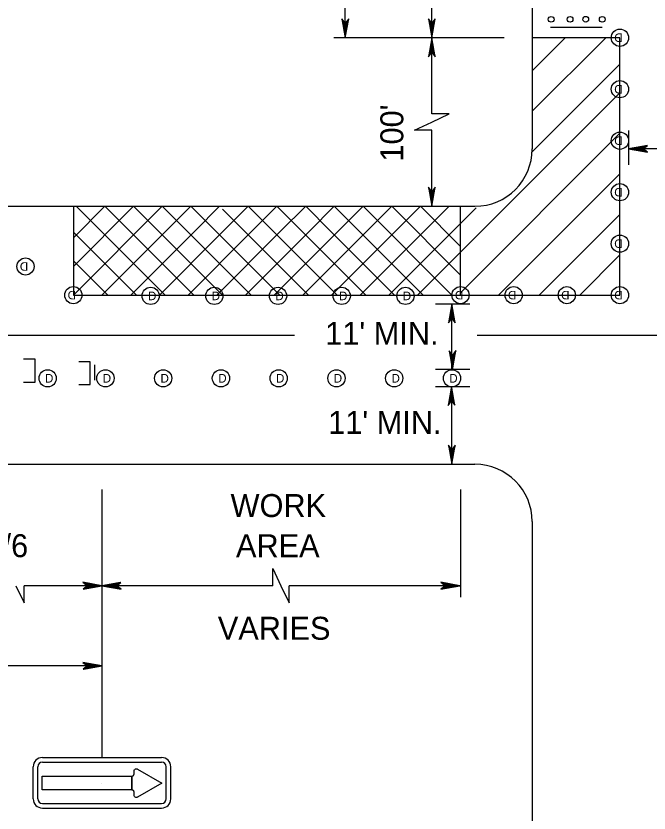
# Model space of a CAD drawing. Extents: x 499945 to 500993, y 499985 to 500645.
# Drawn here: x 500441.2 to 500551.5, y 500286 to 500424.9 of the extents above; entities that cross this region are included whole.
import ezdxf

# ---------------------------------------------------------------- set-up
doc = ezdxf.new("R2010")
doc.units = 0
for name, color, linetype in [('1', 7, 'Continuous'), ('24', 7, 'Continuous'), ('39', 7, 'Continuous'), ('5', 7, 'Continuous'), ('56', 7, 'Continuous'), ('60', 7, 'Continuous')]:
    doc.layers.add(name, color=color, linetype=linetype)

msp = doc.modelspace()

# ---------------------------------------------------------------- linework, layer by layer
at = {"layer": '1'}
for p, q in [((500531.17, 500623), (500531.17, 500401.74)), ((500543.36, 500422.88), (500534.37, 500422.88)), ((500526.27, 500421.12), (500496.6, 500421.12)), ((500513.67, 500407.87), (500513.67, 500421.12)), ((500516.67, 500407.87), (500513.67, 500407.87)), ((500513.67, 500406.43), (500516.67, 500407.87)), ((500510.67, 500404.99), (500513.67, 500406.43)), ((500513.67, 500404.99), (500510.67, 500404.99)), ((500513.67, 500391.75), (500513.67, 500404.99)), ((500053.94, 500391.75), (500521.17, 500391.75)), ((500053.94, 500369.26), (500489.77, 500369.26)), ((500521.55, 500369.26), (500553.65, 500369.26)), ((500053.94, 500346.78), (500521.17, 500346.78)), ((500456.22, 500342.4), (500456.22, 500295.67)), ((500518.67, 500342.4), (500518.67, 500323.62)), ((500531.17, 500336.79), (500531.17, 500012.81)), ((500485.96, 500325.62), (500485.96, 500328.62)), ((500485.96, 500328.62), (500487.4, 500325.62)), ((500441.23, 500325.62), (500442.67, 500322.62)), ((500456.22, 500325.62), (500442.67, 500325.62)), ((500442.67, 500322.62), (500442.67, 500325.62)), ((500485.96, 500325.62), (500456.22, 500325.62)), ((500487.4, 500325.62), (500488.84, 500322.62)), ((500488.84, 500322.62), (500488.84, 500325.62)), ((500518.57, 500325.62), (500488.84, 500325.62)), ((500456.22, 500311.63), (500412.7, 500311.63))]:
    msp.add_line(p, q, dxfattribs=at)
for centre, start, end in [((500521.17, 500401.74), 270, 0), ((500521.17, 500336.79), 0, 90)]:
    msp.add_arc(centre, 9.99, start, end, dxfattribs=at)
at = {"layer": '24'}
for points in [[(500498.6, 500421.12), (500499.19, 500424.44), (500498.6, 500423.65), (500498.02, 500424.42), (500498.6, 500421.12), (500498.59, 500421.34), (500499.14, 500424.35), (500498.59, 500423.59), (500498.07, 500424.29), (500498.58, 500421.46), (500498.6, 500421.57), (500499.06, 500424.15), (500498.59, 500423.57), (500498.14, 500424.16), (500498.6, 500421.62), (500498.58, 500421.73), (500498.99, 500423.98), (500498.6, 500423.55), (500498.19, 500423.99), (500498.58, 500422.05), (500498.58, 500422.24), (500498.91, 500423.82), (500498.61, 500423.51), (500498.28, 500423.84), (500498.6, 500422.27), (500498.61, 500422.45), (500498.81, 500423.64), (500498.58, 500423.41), (500498.36, 500423.66), (500498.6, 500422.61), (500498.62, 500422.78), (500498.75, 500423.49), (500498.59, 500423.38), (500498.42, 500423.57), (500498.6, 500422.87), (500498.71, 500423.33), (500498.58, 500423.26), (500498.46, 500423.47), (500498.58, 500422.98), (500498.66, 500423.29), (500498.56, 500423.16), (500498.5, 500423.31), (500498.59, 500423.16), (500498.61, 500423.24)], [(500513.67, 500421.12), (500514.26, 500424.44), (500513.67, 500423.65), (500513.09, 500424.42), (500513.67, 500421.12), (500513.67, 500421.34), (500514.22, 500424.35), (500513.67, 500423.59), (500513.14, 500424.29), (500513.66, 500421.46), (500513.67, 500421.57), (500514.13, 500424.15), (500513.67, 500423.57), (500513.21, 500424.16), (500513.67, 500421.62), (500513.66, 500421.73), (500514.06, 500423.98), (500513.67, 500423.55), (500513.27, 500423.99), (500513.66, 500422.05), (500513.66, 500422.24), (500513.98, 500423.82), (500513.68, 500423.51), (500513.35, 500423.84), (500513.67, 500422.27), (500513.68, 500422.45), (500513.89, 500423.64), (500513.66, 500423.41), (500513.43, 500423.66), (500513.67, 500422.61), (500513.69, 500422.78), (500513.83, 500423.49), (500513.67, 500423.38), (500513.49, 500423.57), (500513.67, 500422.87), (500513.78, 500423.33), (500513.66, 500423.26), (500513.53, 500423.47), (500513.66, 500422.98), (500513.73, 500423.29), (500513.63, 500423.16), (500513.57, 500423.31), (500513.67, 500423.16), (500513.68, 500423.24)], [(500513.67, 500421.12), (500513.08, 500417.79), (500513.67, 500418.59), (500514.25, 500417.81), (500513.67, 500421.12), (500513.68, 500420.9), (500513.13, 500417.89), (500513.68, 500418.65), (500514.21, 500417.95), (500513.69, 500420.78), (500513.67, 500420.67), (500513.21, 500418.09), (500513.68, 500418.67), (500514.13, 500418.07), (500513.67, 500420.62), (500513.69, 500420.51), (500513.28, 500418.25), (500513.67, 500418.69), (500514.08, 500418.24), (500513.69, 500420.19), (500513.69, 500420), (500513.37, 500418.42), (500513.66, 500418.73), (500513.99, 500418.4), (500513.67, 500419.96), (500513.66, 500419.79), (500513.46, 500418.6), (500513.69, 500418.83), (500513.92, 500418.58), (500513.67, 500419.62), (500513.66, 500419.46), (500513.52, 500418.74), (500513.68, 500418.86), (500513.86, 500418.67), (500513.67, 500419.37), (500513.56, 500418.91), (500513.69, 500418.97), (500513.82, 500418.77), (500513.69, 500419.25), (500513.61, 500418.95), (500513.71, 500419.08), (500513.77, 500418.93), (500513.68, 500419.07), (500513.66, 500419)], [(500547.94, 500401.74), (500551.26, 500401.15), (500550.47, 500401.74), (500551.25, 500402.32), (500547.94, 500401.74), (500548.16, 500401.75), (500551.17, 500401.2), (500550.41, 500401.75), (500551.11, 500402.27), (500548.28, 500401.76), (500548.39, 500401.74), (500550.97, 500401.28), (500550.39, 500401.75), (500550.98, 500402.2), (500548.44, 500401.74), (500548.55, 500401.76), (500550.8, 500401.35), (500550.37, 500401.74), (500550.81, 500402.14), (500548.87, 500401.76), (500549.06, 500401.76), (500550.64, 500401.43), (500550.33, 500401.73), (500550.66, 500402.06), (500549.09, 500401.74), (500549.27, 500401.73), (500550.46, 500401.53), (500550.23, 500401.76), (500550.48, 500401.98), (500549.43, 500401.74), (500549.6, 500401.72), (500550.31, 500401.59), (500550.2, 500401.75), (500550.39, 500401.92), (500549.69, 500401.74), (500550.15, 500401.63), (500550.08, 500401.76), (500550.29, 500401.88), (500549.8, 500401.76), (500550.11, 500401.68), (500549.98, 500401.78), (500550.13, 500401.84), (500549.98, 500401.75), (500550.06, 500401.73)], [(500513.67, 500391.75), (500514.26, 500395.07), (500513.67, 500394.28), (500513.09, 500395.05), (500513.67, 500391.75), (500513.67, 500391.97), (500514.22, 500394.98), (500513.67, 500394.21), (500513.14, 500394.92), (500513.66, 500392.09), (500513.67, 500392.2), (500514.13, 500394.78), (500513.67, 500394.2), (500513.21, 500394.79), (500513.67, 500392.25), (500513.66, 500392.36), (500514.06, 500394.61), (500513.67, 500394.17), (500513.27, 500394.62), (500513.66, 500392.68), (500513.66, 500392.87), (500513.98, 500394.44), (500513.68, 500394.14), (500513.35, 500394.47), (500513.67, 500392.9), (500513.68, 500393.08), (500513.89, 500394.26), (500513.66, 500394.04), (500513.43, 500394.28), (500513.67, 500393.24), (500513.69, 500393.41), (500513.83, 500394.12), (500513.67, 500394), (500513.49, 500394.2), (500513.67, 500393.5), (500513.78, 500393.96), (500513.66, 500393.89), (500513.53, 500394.1), (500513.66, 500393.61), (500513.73, 500393.92), (500513.63, 500393.79), (500513.57, 500393.94), (500513.67, 500393.79), (500513.68, 500393.87)], [(500517.18, 500374.74), (500516.59, 500371.42), (500517.18, 500372.21), (500517.75, 500371.44), (500517.18, 500374.74), (500517.18, 500374.52), (500516.63, 500371.51), (500517.18, 500372.28), (500517.71, 500371.57), (500517.19, 500374.4), (500517.18, 500374.29), (500516.72, 500371.72), (500517.18, 500372.29), (500517.63, 500371.7), (500517.18, 500374.24), (500517.19, 500374.13), (500516.79, 500371.88), (500517.18, 500372.32), (500517.58, 500371.87), (500517.19, 500373.81), (500517.19, 500373.62), (500516.87, 500372.05), (500517.17, 500372.35), (500517.5, 500372.02), (500517.18, 500373.59), (500517.17, 500373.41), (500516.96, 500372.23), (500517.19, 500372.45), (500517.42, 500372.21), (500517.18, 500373.25), (500517.16, 500373.08), (500517.02, 500372.37), (500517.18, 500372.49), (500517.36, 500372.29), (500517.18, 500373), (500517.07, 500372.53), (500517.19, 500372.6), (500517.32, 500372.39), (500517.19, 500372.88), (500517.12, 500372.57), (500517.22, 500372.7), (500517.28, 500372.56), (500517.18, 500372.7), (500517.17, 500372.62)], [(500517.29, 500363.27), (500517.88, 500366.6), (500517.29, 500365.8), (500516.71, 500366.58), (500517.29, 500363.27), (500517.28, 500363.49), (500517.83, 500366.5), (500517.28, 500365.74), (500516.75, 500366.45), (500517.27, 500363.61), (500517.29, 500363.72), (500517.75, 500366.3), (500517.28, 500365.72), (500516.83, 500366.32), (500517.29, 500363.77), (500517.27, 500363.89), (500517.68, 500366.14), (500517.29, 500365.7), (500516.88, 500366.15), (500517.27, 500364.21), (500517.27, 500364.39), (500517.59, 500365.97), (500517.3, 500365.67), (500516.97, 500366), (500517.29, 500364.43), (500517.3, 500364.6), (500517.5, 500365.79), (500517.27, 500365.56), (500517.04, 500365.81), (500517.29, 500364.77), (500517.3, 500364.94), (500517.44, 500365.65), (500517.28, 500365.53), (500517.1, 500365.72), (500517.29, 500365.02), (500517.4, 500365.49), (500517.27, 500365.42), (500517.14, 500365.62), (500517.27, 500365.14), (500517.35, 500365.44), (500517.25, 500365.32), (500517.19, 500365.46), (500517.28, 500365.32), (500517.3, 500365.39)], [(500517.12, 500360.38), (500516.53, 500357.05), (500517.12, 500357.85), (500517.7, 500357.07), (500517.12, 500360.38), (500517.13, 500360.16), (500516.58, 500357.15), (500517.13, 500357.91), (500517.65, 500357.2), (500517.14, 500360.04), (500517.12, 500359.93), (500516.66, 500357.35), (500517.13, 500357.93), (500517.58, 500357.33), (500517.12, 500359.88), (500517.14, 500359.77), (500516.73, 500357.51), (500517.12, 500357.95), (500517.53, 500357.5), (500517.14, 500359.44), (500517.14, 500359.26), (500516.81, 500357.68), (500517.11, 500357.99), (500517.44, 500357.66), (500517.12, 500359.22), (500517.11, 500359.05), (500516.91, 500357.86), (500517.14, 500358.09), (500517.36, 500357.84), (500517.12, 500358.88), (500517.1, 500358.72), (500516.97, 500358), (500517.13, 500358.12), (500517.3, 500357.93), (500517.12, 500358.63), (500517.01, 500358.16), (500517.14, 500358.23), (500517.26, 500358.03), (500517.14, 500358.51), (500517.06, 500358.21), (500517.16, 500358.33), (500517.22, 500358.19), (500517.13, 500358.33), (500517.11, 500358.26)], [(500517.18, 500346.78), (500517.76, 500350.1), (500517.18, 500349.31), (500516.6, 500350.09), (500517.18, 500346.78), (500517.17, 500347), (500517.72, 500350.01), (500517.17, 500349.25), (500516.64, 500349.95), (500517.16, 500347.12), (500517.18, 500347.23), (500517.63, 500349.81), (500517.17, 500349.23), (500516.72, 500349.83), (500517.18, 500347.28), (500517.16, 500347.39), (500517.57, 500349.65), (500517.18, 500349.21), (500516.77, 500349.66), (500517.16, 500347.71), (500517.16, 500347.9), (500517.48, 500349.48), (500517.19, 500349.17), (500516.85, 500349.5), (500517.18, 500347.93), (500517.19, 500348.11), (500517.39, 500349.3), (500517.16, 500349.07), (500516.93, 500349.32), (500517.18, 500348.28), (500517.19, 500348.44), (500517.33, 500349.16), (500517.17, 500349.04), (500516.99, 500349.23), (500517.18, 500348.53), (500517.29, 500348.99), (500517.16, 500348.93), (500517.03, 500349.13), (500517.16, 500348.65), (500517.24, 500348.95), (500517.14, 500348.82), (500517.07, 500348.97), (500517.17, 500348.82), (500517.19, 500348.9)], [(500456.22, 500325.62), (500452.9, 500326.21), (500453.69, 500325.62), (500452.92, 500325.04), (500456.22, 500325.62), (500456, 500325.61), (500452.99, 500326.16), (500453.75, 500325.61), (500453.05, 500325.09), (500455.88, 500325.6), (500455.77, 500325.62), (500453.19, 500326.08), (500453.77, 500325.61), (500453.18, 500325.16), (500455.72, 500325.62), (500455.61, 500325.6), (500453.36, 500326.01), (500453.79, 500325.62), (500453.35, 500325.22), (500455.29, 500325.6), (500455.1, 500325.6), (500453.52, 500325.93), (500453.83, 500325.63), (500453.5, 500325.3), (500455.07, 500325.62), (500454.89, 500325.63), (500453.7, 500325.83), (500453.93, 500325.6), (500453.69, 500325.38), (500454.73, 500325.62), (500454.56, 500325.64), (500453.85, 500325.77), (500453.97, 500325.61), (500453.77, 500325.44), (500454.47, 500325.62), (500454.01, 500325.73), (500454.08, 500325.6), (500453.87, 500325.48), (500454.36, 500325.6), (500454.05, 500325.68), (500454.18, 500325.58), (500454.03, 500325.52), (500454.18, 500325.61), (500454.1, 500325.63)], [(500456.22, 500325.62), (500459.55, 500325.03), (500458.75, 500325.62), (500459.53, 500326.2), (500456.22, 500325.62), (500456.44, 500325.63), (500459.45, 500325.08), (500458.69, 500325.63), (500459.39, 500326.15), (500456.56, 500325.64), (500456.67, 500325.62), (500459.25, 500325.16), (500458.67, 500325.63), (500459.27, 500326.08), (500456.72, 500325.62), (500456.83, 500325.64), (500459.09, 500325.23), (500458.65, 500325.62), (500459.1, 500326.03), (500457.15, 500325.64), (500457.34, 500325.64), (500458.92, 500325.31), (500458.61, 500325.61), (500458.94, 500325.94), (500457.38, 500325.62), (500457.55, 500325.61), (500458.74, 500325.41), (500458.51, 500325.64), (500458.76, 500325.87), (500457.72, 500325.62), (500457.88, 500325.6), (500458.6, 500325.47), (500458.48, 500325.63), (500458.67, 500325.81), (500457.97, 500325.62), (500458.44, 500325.51), (500458.37, 500325.64), (500458.57, 500325.76), (500458.09, 500325.64), (500458.39, 500325.56), (500458.27, 500325.66), (500458.41, 500325.72), (500458.27, 500325.63), (500458.34, 500325.61)], [(500518.57, 500325.62), (500515.25, 500326.21), (500516.04, 500325.62), (500515.27, 500325.04), (500518.57, 500325.62), (500518.35, 500325.61), (500515.34, 500326.16), (500516.11, 500325.61), (500515.4, 500325.09), (500518.24, 500325.6), (500518.12, 500325.62), (500515.55, 500326.08), (500516.12, 500325.61), (500515.53, 500325.16), (500518.07, 500325.62), (500517.96, 500325.6), (500515.71, 500326.01), (500516.15, 500325.62), (500515.7, 500325.22), (500517.64, 500325.6), (500517.45, 500325.6), (500515.88, 500325.93), (500516.18, 500325.63), (500515.85, 500325.3), (500517.42, 500325.62), (500517.24, 500325.63), (500516.06, 500325.83), (500516.29, 500325.6), (500516.04, 500325.38), (500517.08, 500325.62), (500516.91, 500325.64), (500516.2, 500325.77), (500516.32, 500325.61), (500516.12, 500325.44), (500516.83, 500325.62), (500516.36, 500325.73), (500516.43, 500325.6), (500516.23, 500325.48), (500516.71, 500325.6), (500516.4, 500325.68), (500516.53, 500325.58), (500516.39, 500325.52), (500516.53, 500325.61), (500516.46, 500325.63)], [(500456.22, 500311.63), (500452.9, 500312.22), (500453.69, 500311.63), (500452.92, 500311.05), (500456.22, 500311.63), (500456, 500311.62), (500452.99, 500312.17), (500453.75, 500311.62), (500453.05, 500311.1), (500455.88, 500311.61), (500455.77, 500311.63), (500453.19, 500312.09), (500453.77, 500311.62), (500453.18, 500311.17), (500455.72, 500311.63), (500455.61, 500311.61), (500453.36, 500312.02), (500453.79, 500311.63), (500453.35, 500311.23), (500455.29, 500311.61), (500455.1, 500311.61), (500453.52, 500311.94), (500453.83, 500311.64), (500453.5, 500311.31), (500455.07, 500311.63), (500454.89, 500311.64), (500453.7, 500311.84), (500453.93, 500311.61), (500453.69, 500311.39), (500454.73, 500311.63), (500454.56, 500311.65), (500453.85, 500311.78), (500453.97, 500311.62), (500453.77, 500311.45), (500454.47, 500311.63), (500454.01, 500311.74), (500454.08, 500311.61), (500453.87, 500311.49), (500454.36, 500311.61), (500454.05, 500311.69), (500454.18, 500311.59), (500454.03, 500311.53), (500454.18, 500311.62), (500454.1, 500311.64)]]:
    msp.add_lwpolyline(points, dxfattribs=at)
at = {"layer": '39'}
for p, q in [((500547.92, 500404.98), (500547.92, 500398.98)), ((500514.31, 500374.74), (500520.27, 500374.74)), ((500514.31, 500363.33), (500520.27, 500363.33)), ((500514.31, 500360.33), (500520.27, 500360.33))]:
    msp.add_line(p, q, dxfattribs=at)
at = {"layer": '5'}
for p, q in [((500498.6, 500421.12), (500498.6, 500476.26)), ((500513.67, 500421.12), (500513.67, 500433.79)), ((500546.44, 500421.12), (500531.17, 500421.12)), ((500543.98, 500421.12), (500531.17, 500408.31)), ((500536.91, 500421.12), (500531.17, 500415.37)), ((500546.44, 500376.26), (500546.44, 500421.12)), ((500546.44, 500416.52), (500531.17, 500401.24)), ((500546.44, 500411.52), (500511.18, 500376.26)), ((500546.44, 500404.46), (500518.67, 500376.69)), ((500560.11, 500401.74), (500547.94, 500401.74)), ((500546.44, 500397.39), (500525.31, 500376.26)), ((500451.23, 500391.75), (500451.23, 500376.26)), ((500466.71, 500391.75), (500451.23, 500376.26)), ((500461.72, 500391.75), (500451.23, 500381.25)), ((500456.72, 500391.75), (500451.23, 500386.25)), ((500451.73, 500391.75), (500467.21, 500376.26)), ((500471.71, 500391.75), (500456.22, 500376.26)), ((500456.72, 500391.75), (500472.21, 500376.26)), ((500461.72, 500391.75), (500469.64, 500383.83)), ((500466.71, 500391.75), (500471.13, 500387.34)), ((500471.71, 500391.75), (500476.06, 500387.39)), ((500476.71, 500391.75), (500472.5, 500387.54)), ((500477.21, 500391.25), (500481.06, 500387.39)), ((500481.7, 500391.75), (500477.35, 500387.39)), ((500481.7, 500391.75), (500486.06, 500387.39)), ((500486.7, 500391.75), (500482.35, 500387.39)), ((500486.7, 500391.75), (500491.05, 500387.39)), ((500491.7, 500391.75), (500487.34, 500387.39)), ((500491.7, 500391.75), (500496.05, 500387.39)), ((500496.69, 500391.75), (500492.34, 500387.39)), ((500496.69, 500391.75), (500501.04, 500387.39)), ((500501.69, 500391.75), (500497.34, 500387.39)), ((500516.68, 500391.75), (500501.19, 500376.26)), ((500501.69, 500391.75), (500517.18, 500376.26)), ((500506.68, 500391.75), (500502.22, 500387.28)), ((500511.68, 500391.75), (500503.73, 500383.8)), ((500521.42, 500391.5), (500506.18, 500376.26)), ((500506.68, 500391.75), (500518.67, 500379.76)), ((500511.68, 500391.75), (500518.67, 500384.75)), ((500518.67, 500376.26), (500518.67, 500391.75)), ((500546.44, 500390.33), (500532.38, 500376.26)), ((500451.23, 500387.25), (500462.22, 500376.26)), ((500472.5, 500387.54), (500461.22, 500376.26)), ((500477.35, 500387.4), (500466.21, 500376.26)), ((500471.13, 500387.34), (500482.2, 500376.26)), ((500482.35, 500387.39), (500471.21, 500376.26)), ((500476.06, 500387.39), (500487.2, 500376.26)), ((500487.34, 500387.39), (500476.21, 500376.26)), ((500481.06, 500387.4), (500492.19, 500376.26)), ((500492.34, 500387.4), (500481.2, 500376.26)), ((500486.06, 500387.39), (500497.19, 500376.26)), ((500497.34, 500387.39), (500486.2, 500376.26)), ((500491.05, 500387.39), (500502.19, 500376.26)), ((500502.22, 500387.28), (500491.2, 500376.26)), ((500496.05, 500387.4), (500507.18, 500376.26)), ((500501.04, 500387.39), (500512.18, 500376.26)), ((500469.64, 500383.83), (500477.21, 500376.26)), ((500503.73, 500383.8), (500496.19, 500376.26)), ((500546.44, 500383.26), (500539.44, 500376.26)), ((500451.23, 500382.25), (500457.22, 500376.26)), ((500451.23, 500376.26), (500518.67, 500376.26)), ((500518.67, 500376.26), (500546.44, 500376.26)), ((500517.18, 500363.33), (500517.18, 500374.74)), ((500517.18, 500346.78), (500517.18, 500360.33))]:
    msp.add_line(p, q, dxfattribs=at)
at = {"layer": '56'}
for p, q in [((500454.97, 500361.45), (500454.97, 500364.09)), ((500445.83, 500295.67), (500466.61, 500295.67)), ((500444.23, 500288.47), (500444.23, 500294.07)), ((500445.03, 500288.47), (500445.03, 500294.07)), ((500445.83, 500294.87), (500466.61, 500294.87)), ((500467.41, 500288.47), (500467.41, 500294.07)), ((500468.21, 500288.47), (500468.21, 500294.07)), ((500445.83, 500287.67), (500466.61, 500287.67)), ((500445.83, 500286.87), (500466.61, 500286.87))]:
    msp.add_line(p, q, dxfattribs=at)
for points in [[(500546.44, 500421.12), (500546.44, 500421.12), (500546.44, 500421.12), (500546.44, 500421.12), (500546.44, 500421.12)], [(500442.56, 500361.12), (500444.56, 500361.12), (500444.56, 500363.11), (500444.56, 500365.11), (500442.56, 500365.11)], [(500452.17, 500360.66), (500454.17, 500360.66), (500454.17, 500362.65), (500454.17, 500364.65), (500452.17, 500364.65)], [(500452.17, 500360.66), (500454.17, 500360.66), (500454.17, 500362.65), (500454.17, 500364.65), (500452.17, 500364.65)]]:
    msp.add_lwpolyline(points, dxfattribs=at)
for centre in [(500546.44, 500421.12), (500546.44, 500412.15), (500546.44, 500403.17), (500546.44, 500394.2), (500546.44, 500385.23), (500442.9, 500381.25), (500451.23, 500376.26), (500464.7, 500376.13), (500475.79, 500376.13), (500486.89, 500376.13), (500497.98, 500376.13), (500509.08, 500376.13), (500518.67, 500376.26), (500527.93, 500376.26), (500537.19, 500376.26), (500546.44, 500376.26), (500446.76, 500361.77), (500456.82, 500361.77), (500466.88, 500361.77), (500476.94, 500361.77), (500487, 500361.77), (500497.06, 500361.77), (500507.12, 500361.77), (500517.18, 500361.77)]:
    msp.add_circle(centre, 1.5, dxfattribs=at)
for centre, radius, start, end in [((500445.83, 500294.07), 1.6, 90, 180), ((500466.61, 500294.07), 1.6, 0, 90), ((500445.83, 500294.07), 0.799, 90, 180), ((500466.61, 500294.07), 0.799, 0, 90), ((500445.83, 500288.47), 1.6, 180, 270), ((500445.83, 500288.47), 0.799, 180, 270), ((500466.61, 500288.47), 1.6, 270, 0), ((500466.61, 500288.47), 0.799, 270, 0)]:
    msp.add_arc(centre, radius, start, end, dxfattribs=at)
at = {"layer": '60'}
msp.add_line((500456.22, 500291.22), (500456.22, 500291.22), dxfattribs=at)
for points in [[(500466.66, 500291.22), (500462.41, 500288.76), (500462.37, 500288.74), (500462.31, 500288.72), (500462.24, 500288.71), (500462.18, 500288.71), (500462.09, 500288.73), (500462, 500288.77), (500461.95, 500288.81), (500461.92, 500288.84), (500461.87, 500288.91), (500461.83, 500288.98), (500461.82, 500289.02), (500461.81, 500289.11), (500461.81, 500289.62), (500461.8, 500289.7), (500461.79, 500289.75), (500461.77, 500289.8), (500461.74, 500289.85), (500461.7, 500289.9), (500461.65, 500289.94), (500461.62, 500289.96), (500461.56, 500289.99), (500461.49, 500290.01), (500461.41, 500290.02), (500461.41, 500292.42), (500461.52, 500292.43), (500461.59, 500292.46), (500461.64, 500292.49), (500461.69, 500292.53), (500461.73, 500292.58), (500461.77, 500292.63), (500461.79, 500292.68), (500461.81, 500292.81), (500461.81, 500293.32), (500461.82, 500293.42), (500461.85, 500293.48), (500461.89, 500293.56), (500461.93, 500293.6), (500462, 500293.66), (500462.06, 500293.69), (500462.14, 500293.71), (500462.22, 500293.72), (500462.34, 500293.7), (500462.37, 500293.69), (500462.41, 500293.67)], [(500461.41, 500290.02), (500445.78, 500290.02), (500445.78, 500292.42), (500461.41, 500292.42)]]:
    msp.add_lwpolyline(points, close=True, dxfattribs=at)
for centre, radius in [((500534.46, 500424.33), 0.5), ((500537.75, 500424.33), 0.5), ((500540.48, 500424.34), 0.5), ((500543.37, 500424.33), 0.5), ((500546.44, 500421.12), 1.5), ((500546.44, 500412.15), 1.5), ((500546.44, 500403.17), 1.5), ((500546.44, 500394.2), 1.5), ((500546.44, 500385.23), 1.5), ((500442.9, 500381.25), 1.5), ((500451.23, 500376.26), 1.5), ((500464.7, 500376.13), 1.5), ((500475.79, 500376.13), 1.5), ((500486.89, 500376.13), 1.5), ((500497.98, 500376.13), 1.5), ((500509.08, 500376.13), 1.5), ((500518.67, 500376.26), 1.5), ((500527.93, 500376.26), 1.5), ((500537.19, 500376.26), 1.5), ((500546.44, 500376.26), 1.5), ((500446.76, 500361.77), 1.5), ((500456.82, 500361.77), 1.5), ((500466.88, 500361.77), 1.5), ((500476.94, 500361.77), 1.5), ((500487, 500361.77), 1.5), ((500497.06, 500361.77), 1.5), ((500507.12, 500361.77), 1.5), ((500517.18, 500361.77), 1.5)]:
    msp.add_circle(centre, radius, dxfattribs=at)

# ---------------------------------------------------------------- texts
at = {"layer": '1'}
msp.add_text("100'", height=4, rotation=90, dxfattribs=at).set_placement((500508.71, 500399.54))
for s, p in [('WORK', (500478.62, 500337.59)), ('L/6', (500435.93, 500330.59)), ('AREA', (500479.56, 500330.59)), ('VARIES', (500476.4, 500316.2))]:
    msp.add_text(s, height=4, dxfattribs=at).set_placement(p)
at = {"layer": '5'}
for p in [(500495.1, 500367.6), (500495.62, 500352.08)]:
    msp.add_text("11' MIN.", height=4, dxfattribs=at).set_placement(p)
at = {"layer": '56'}
for p in [(500546.9, 500421.87), (500546.9, 500412.9), (500546.9, 500403.92), (500546.9, 500394.95), (500546.9, 500385.98), (500443.36, 500382), (500451.69, 500377.01), (500519.14, 500377.01), (500528.39, 500377.01), (500537.65, 500377.01), (500546.9, 500377.01)]:
    msp.add_text('D', height=1.5, rotation=180, dxfattribs=at).set_placement(p)
for p in [(500464.24, 500375.38), (500475.33, 500375.38), (500486.43, 500375.38), (500497.52, 500375.38), (500508.62, 500375.38), (500446.3, 500361.02), (500456.36, 500361.02), (500466.42, 500361.02), (500476.48, 500361.02), (500486.54, 500361.02), (500496.6, 500361.02), (500506.66, 500361.02), (500516.72, 500361.02)]:
    msp.add_text('D', height=1.5, dxfattribs=at).set_placement(p)

doc.saveas('drawing.dxf')
